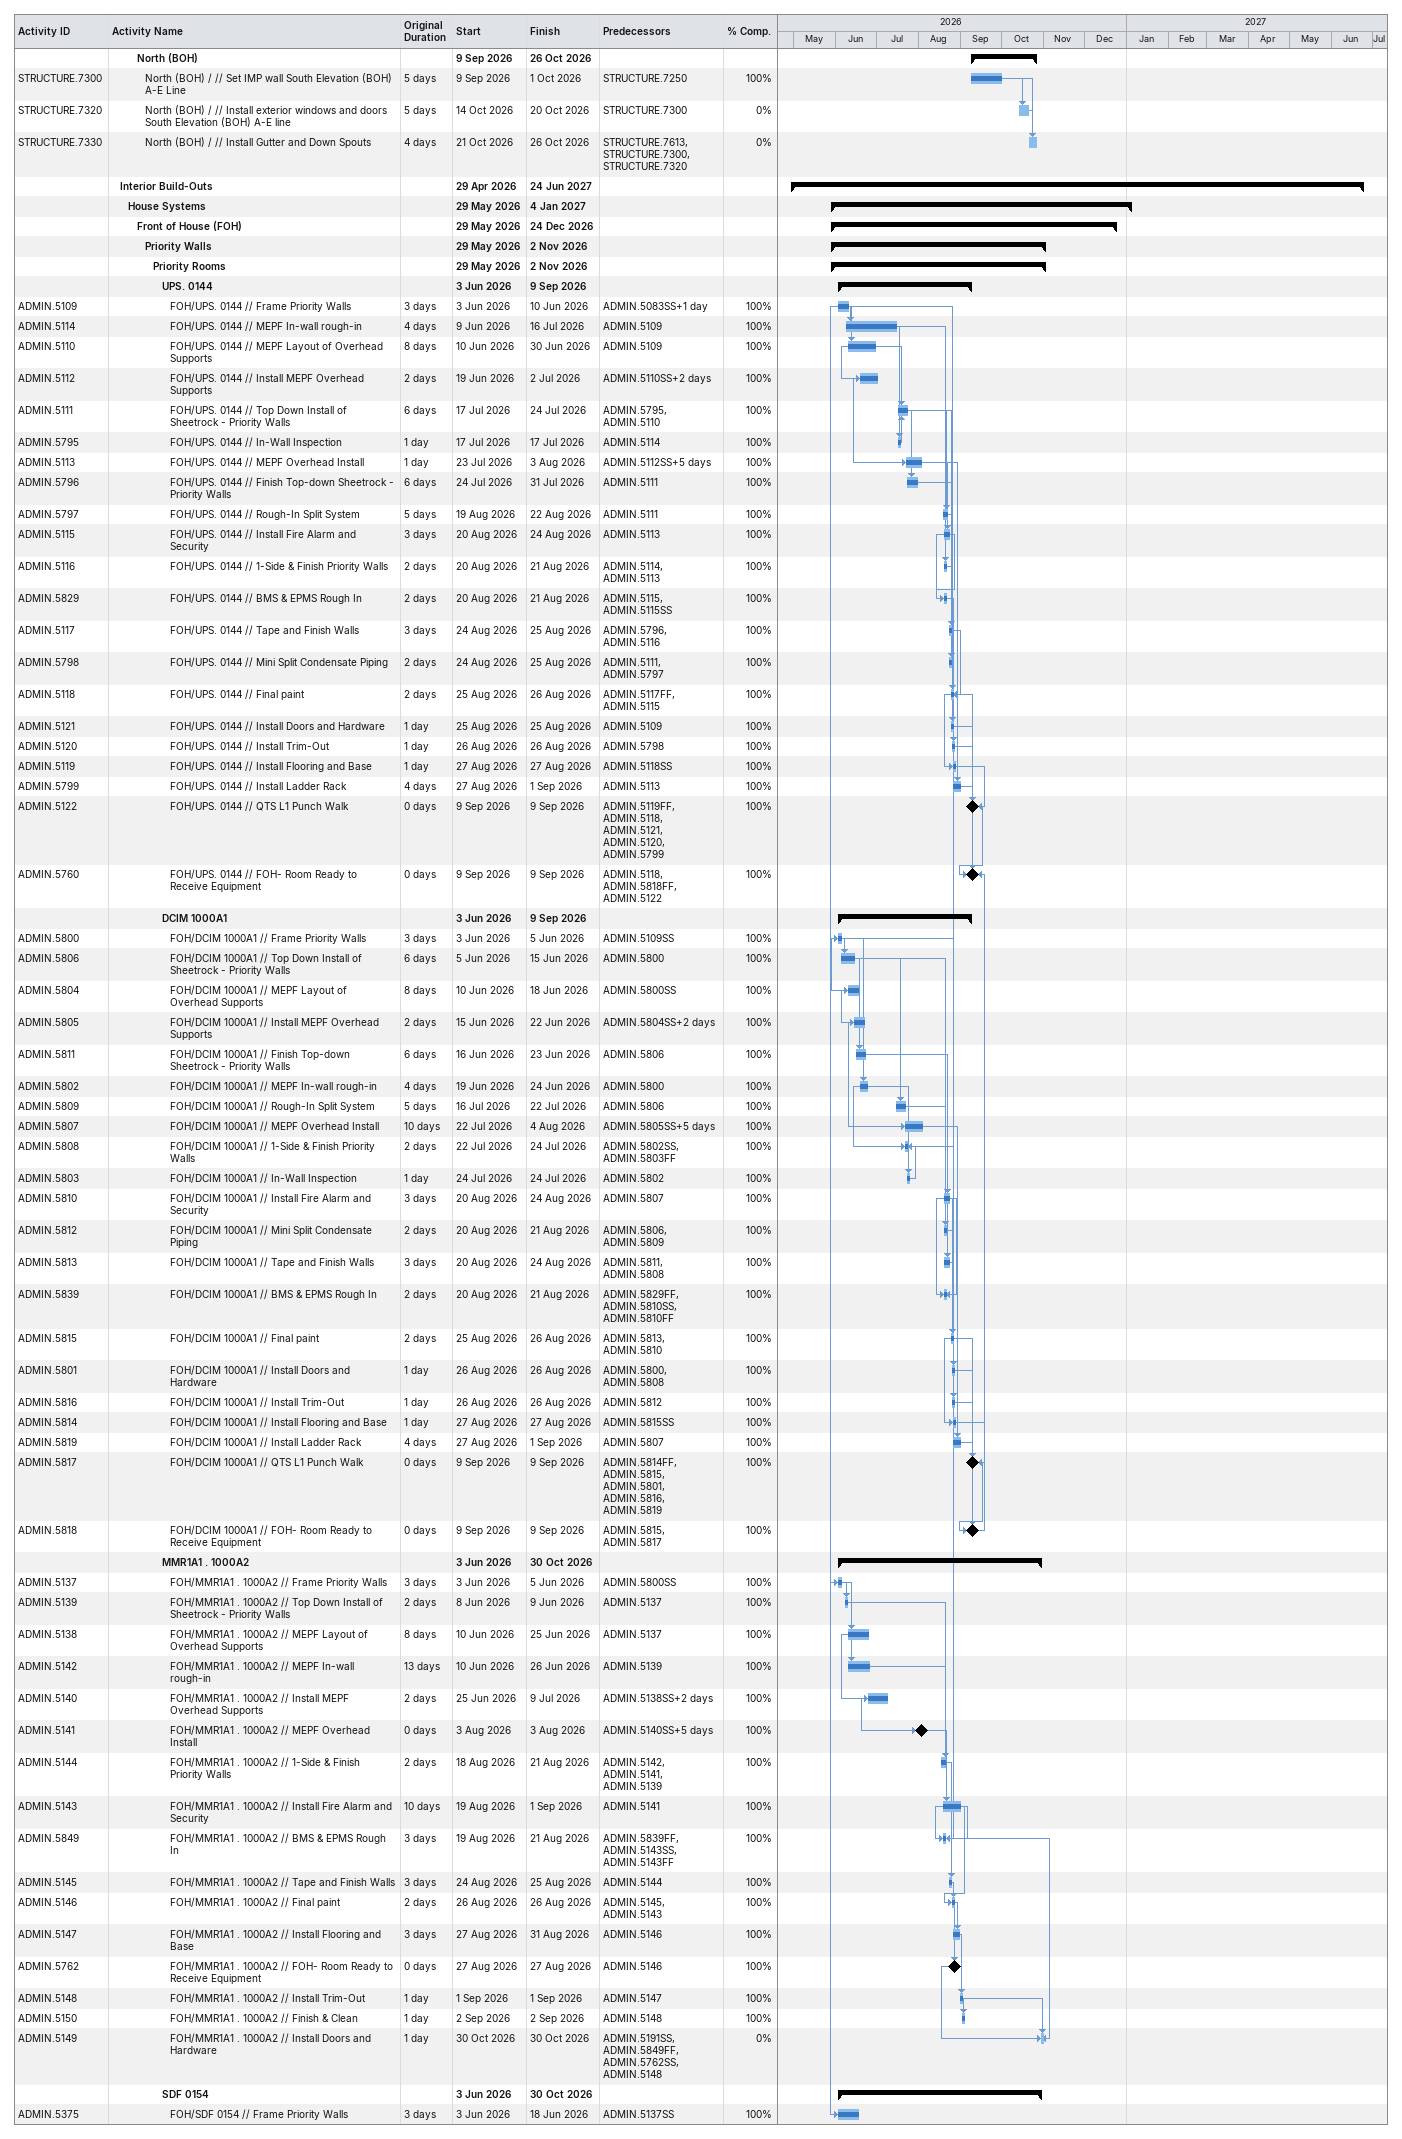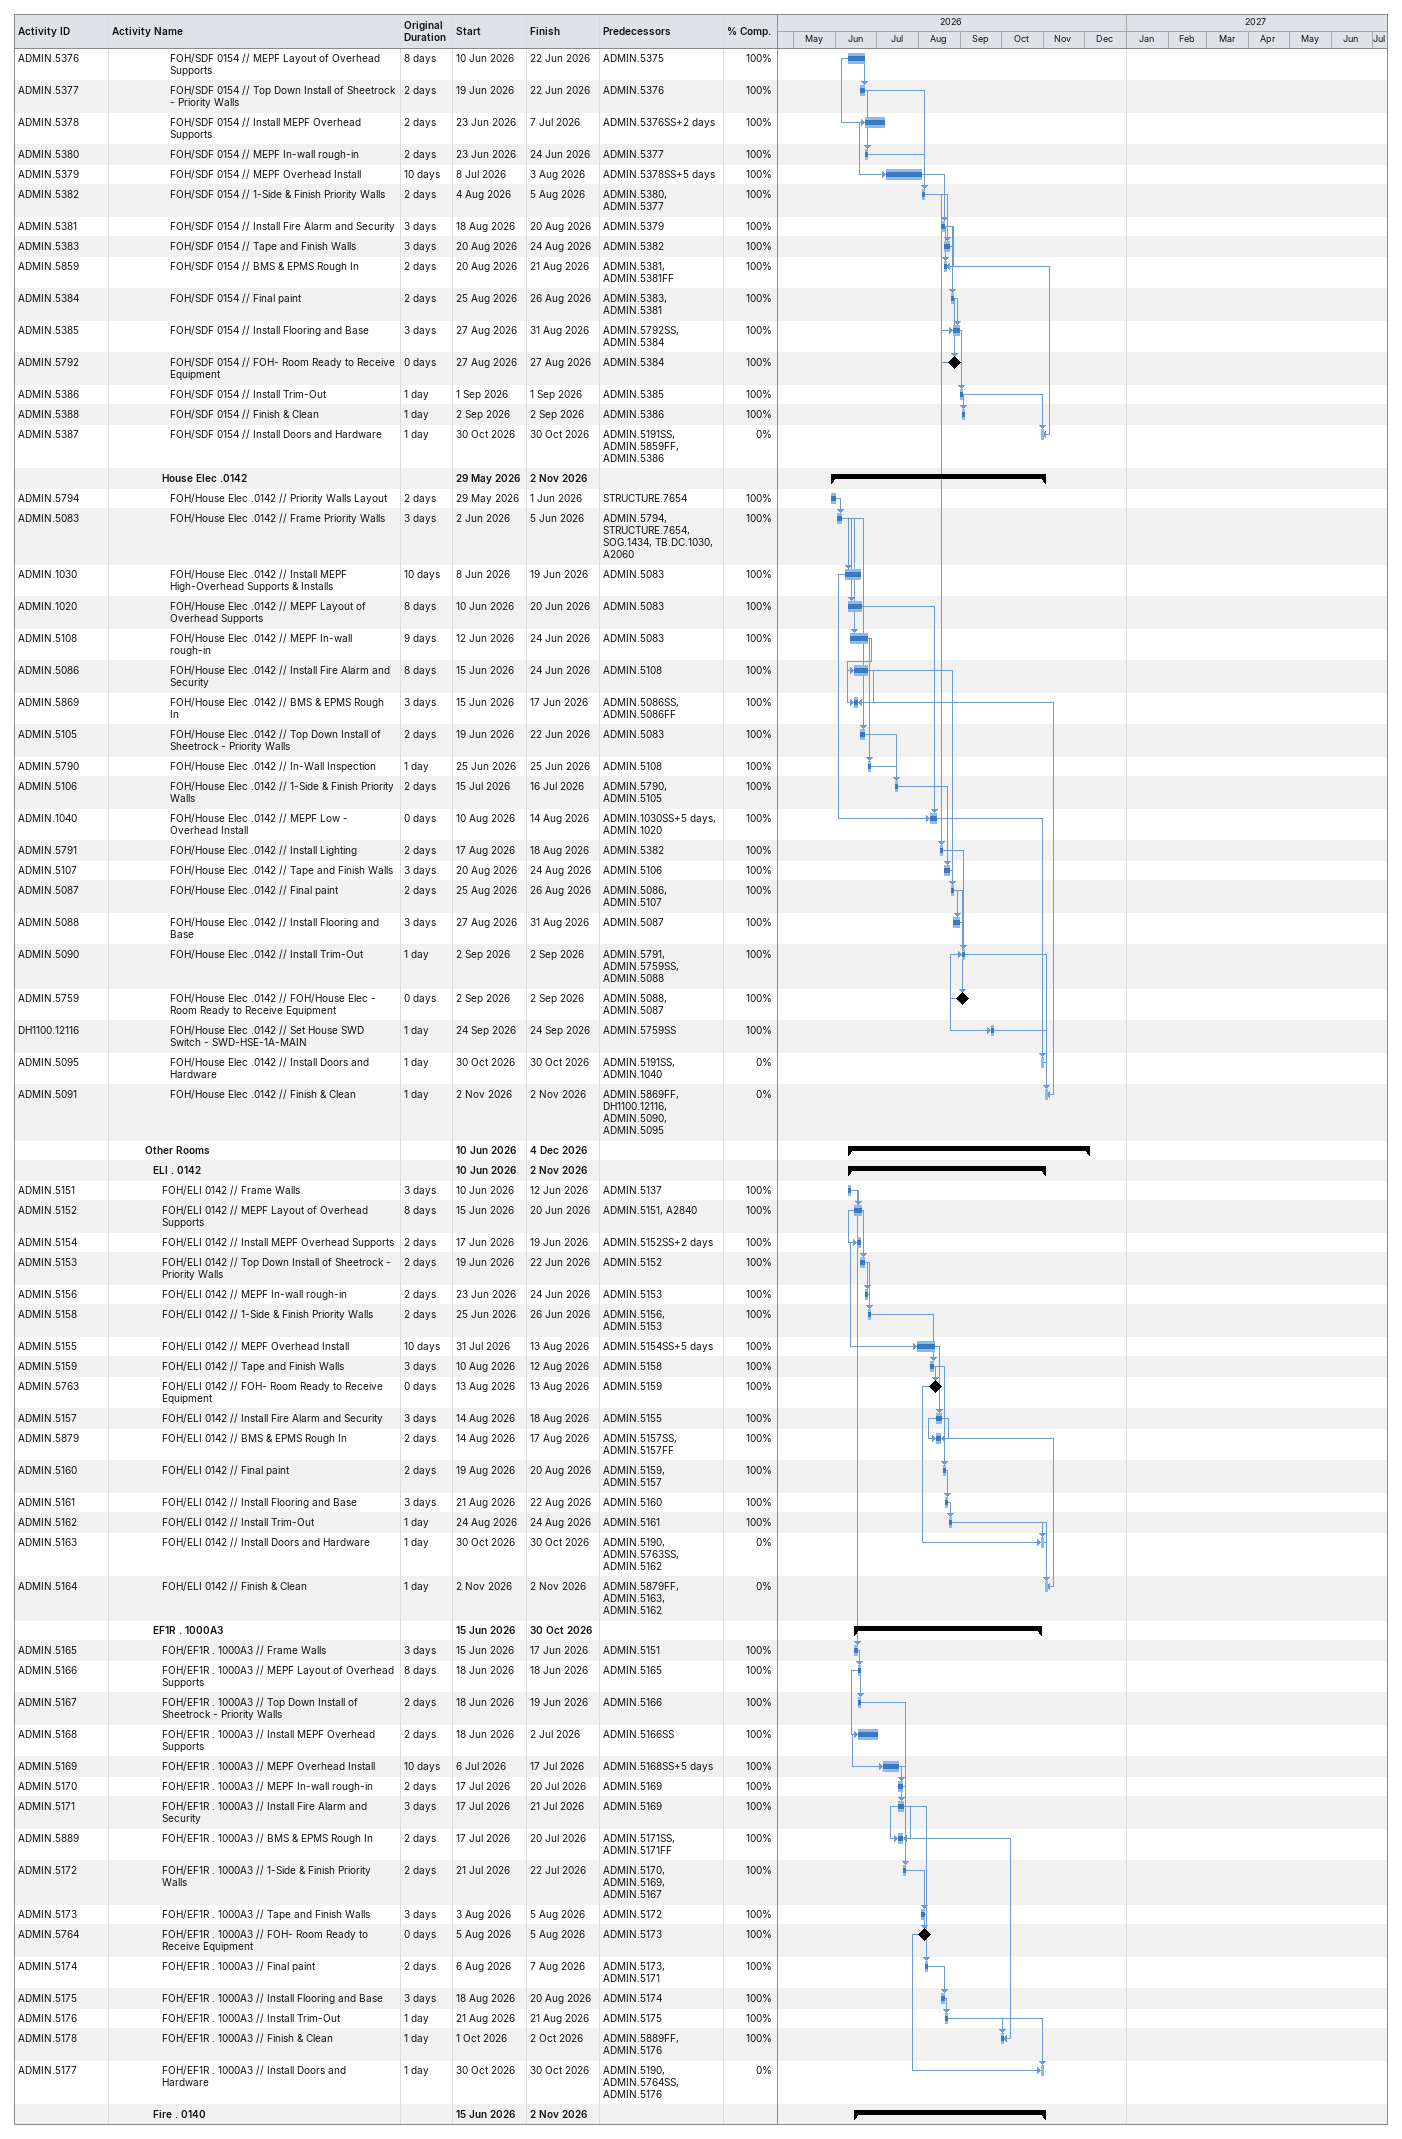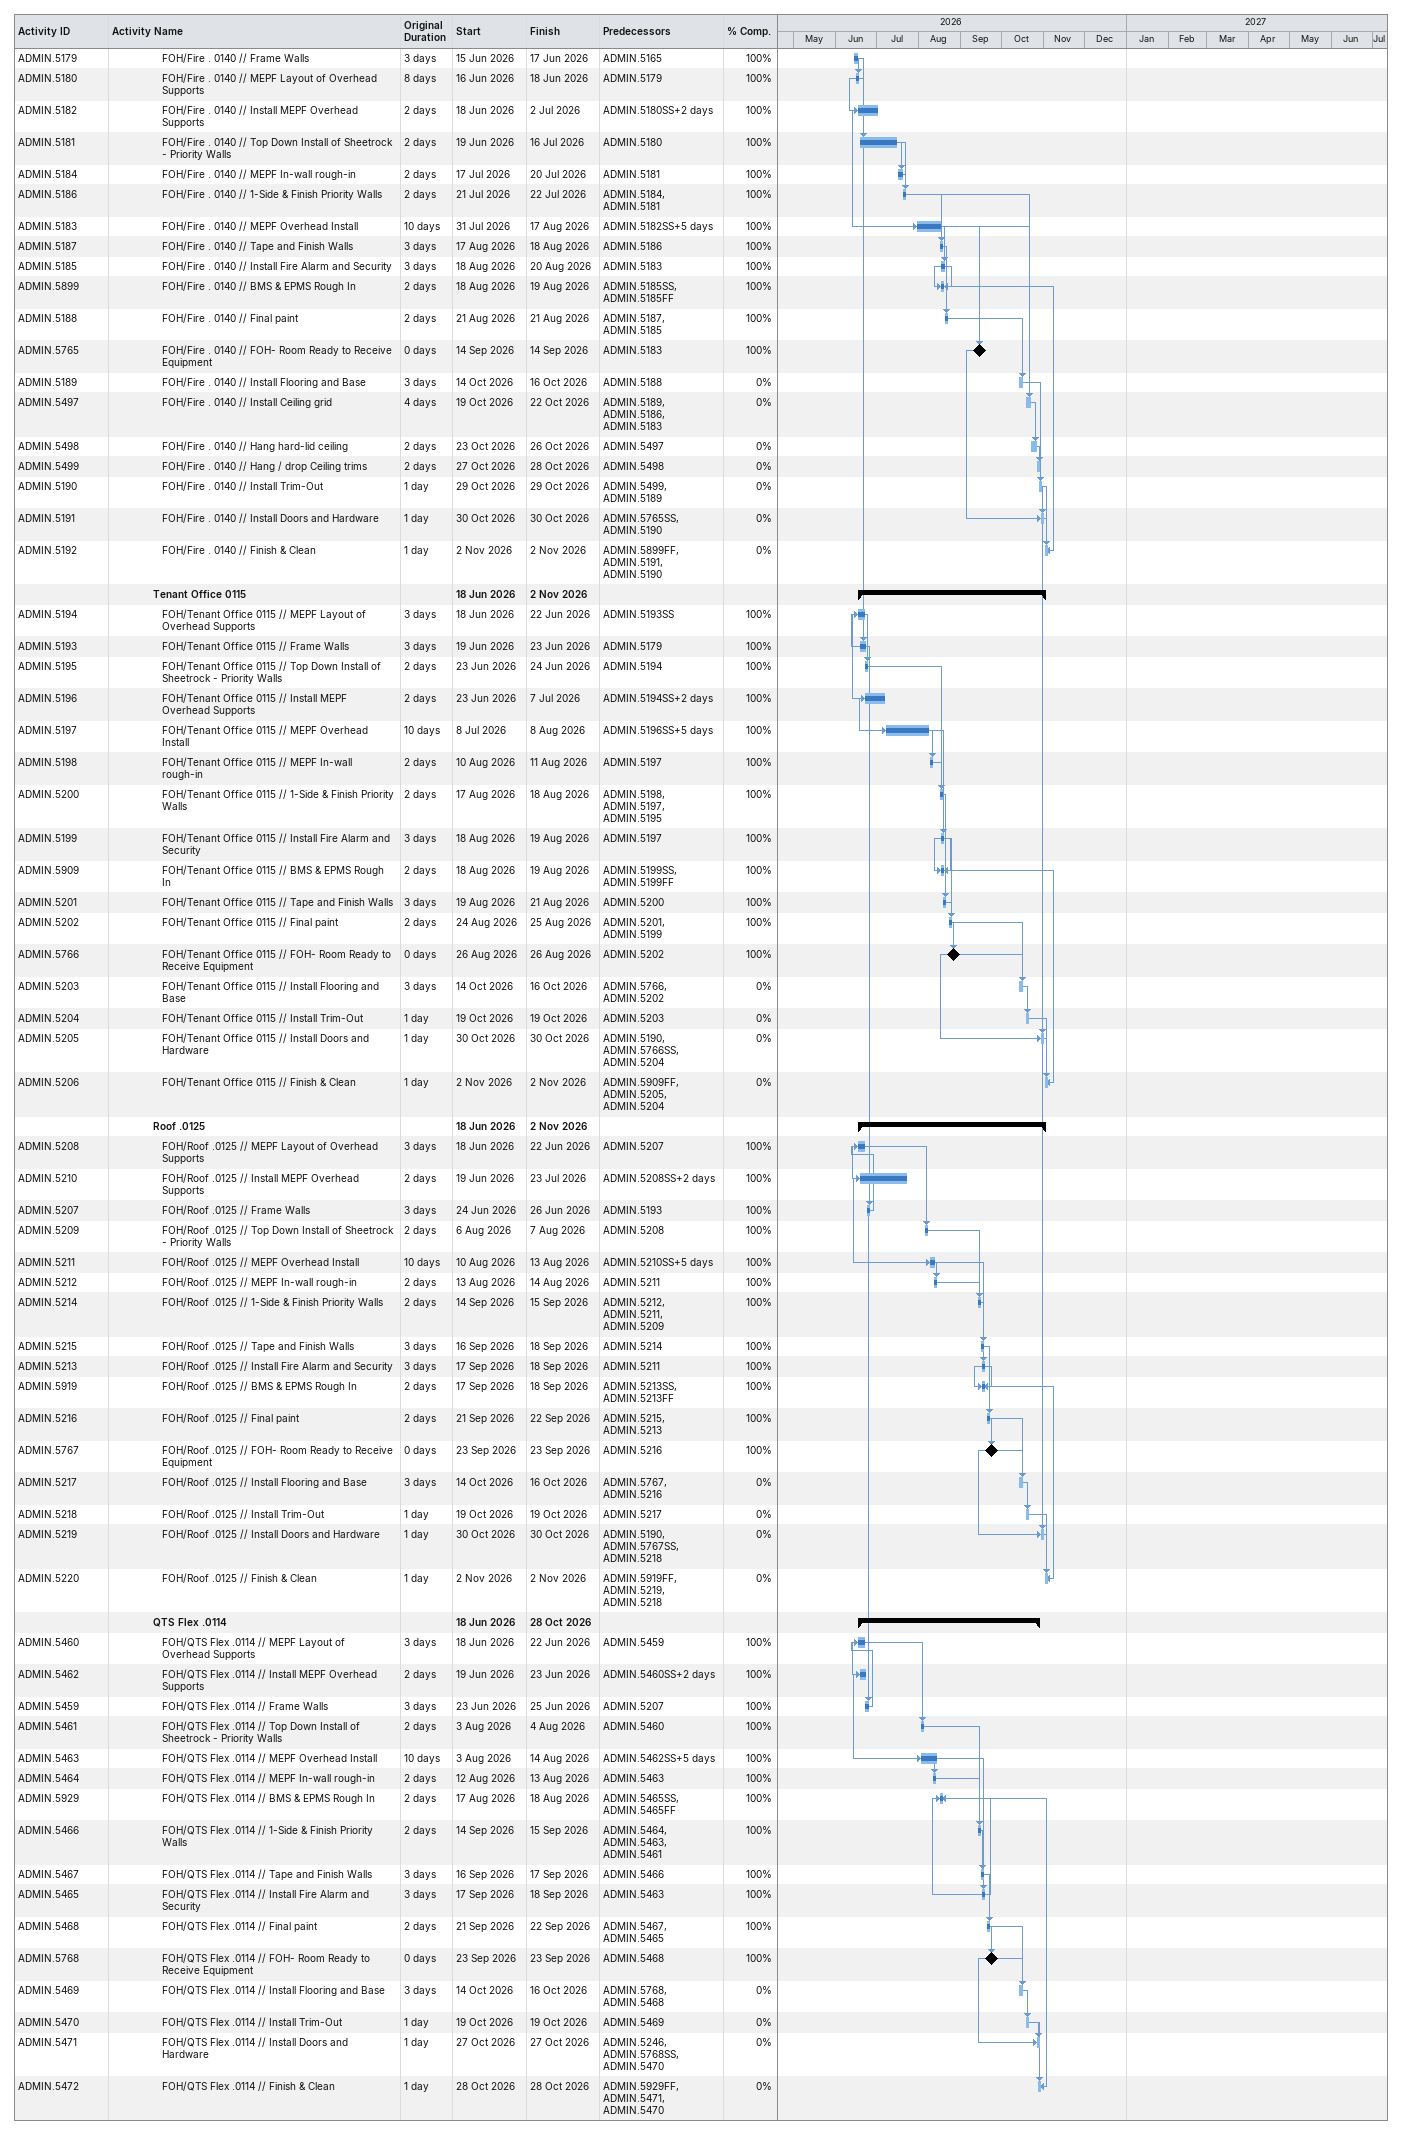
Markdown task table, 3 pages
| ID | Level | Task | Original duration | Start | Finish | Predecessors | % complete |
|---|---|---|---|---|---|---|---|
|  | 4 | **North (BOH)** |  | 2026-09-09 | 2026-10-26 |  |  |
| STRUCTURE.7300 | 5 | North (BOH) / // Set IMP wall South Elevation (BOH) A-E Line | 5d | 2026-09-09 | 2026-10-01 | STRUCTURE.7250 | 100 |
| STRUCTURE.7320 | 5 | North (BOH) / // Install exterior windows and doors South Elevation (BOH) A-E line | 5d | 2026-10-14 | 2026-10-20 | STRUCTURE.7300 | 0 |
| STRUCTURE.7330 | 5 | North (BOH) / // Install Gutter and Down Spouts | 4d | 2026-10-21 | 2026-10-26 | STRUCTURE.7613, STRUCTURE.7300, STRUCTURE.7320 | 0 |
|  | 2 | **Interior Build-Outs** |  | 2026-04-29 | 2027-06-24 |  |  |
|  | 3 | **House Systems** |  | 2026-05-29 | 2027-01-04 |  |  |
|  | 4 | **Front of House (FOH)** |  | 2026-05-29 | 2026-12-24 |  |  |
|  | 5 | **Priority Walls** |  | 2026-05-29 | 2026-11-02 |  |  |
|  | 6 | **Priority Rooms** |  | 2026-05-29 | 2026-11-02 |  |  |
|  | 7 | **UPS. 0144** |  | 2026-06-03 | 2026-09-09 |  |  |
| ADMIN.5109 | 8 | FOH/UPS. 0144 // Frame Priority Walls | 3d | 2026-06-03 | 2026-06-10 | ADMIN.5083SS+1d | 100 |
| ADMIN.5114 | 8 | FOH/UPS. 0144 // MEPF In-wall rough-in | 4d | 2026-06-09 | 2026-07-16 | ADMIN.5109 | 100 |
| ADMIN.5110 | 8 | FOH/UPS. 0144 // MEPF Layout of Overhead Supports | 8d | 2026-06-10 | 2026-06-30 | ADMIN.5109 | 100 |
| ADMIN.5112 | 8 | FOH/UPS. 0144 // Install MEPF Overhead Supports | 2d | 2026-06-19 | 2026-07-02 | ADMIN.5110SS+2d | 100 |
| ADMIN.5111 | 8 | FOH/UPS. 0144 // Top Down Install of Sheetrock - Priority Walls | 6d | 2026-07-17 | 2026-07-24 | ADMIN.5795, ADMIN.5110 | 100 |
| ADMIN.5795 | 8 | FOH/UPS. 0144 // In-Wall Inspection | 1d | 2026-07-17 | 2026-07-17 | ADMIN.5114 | 100 |
| ADMIN.5113 | 8 | FOH/UPS. 0144 // MEPF Overhead Install | 1d | 2026-07-23 | 2026-08-03 | ADMIN.5112SS+5d | 100 |
| ADMIN.5796 | 8 | FOH/UPS. 0144 // Finish Top-down Sheetrock - Priority Walls | 6d | 2026-07-24 | 2026-07-31 | ADMIN.5111 | 100 |
| ADMIN.5797 | 8 | FOH/UPS. 0144 // Rough-In Split System | 5d | 2026-08-19 | 2026-08-22 | ADMIN.5111 | 100 |
| ADMIN.5115 | 8 | FOH/UPS. 0144 // Install Fire Alarm and Security | 3d | 2026-08-20 | 2026-08-24 | ADMIN.5113 | 100 |
| ADMIN.5116 | 8 | FOH/UPS. 0144 // 1-Side & Finish Priority Walls | 2d | 2026-08-20 | 2026-08-21 | ADMIN.5114, ADMIN.5113 | 100 |
| ADMIN.5829 | 8 | FOH/UPS. 0144 // BMS & EPMS Rough In | 2d | 2026-08-20 | 2026-08-21 | ADMIN.5115, ADMIN.5115SS | 100 |
| ADMIN.5117 | 8 | FOH/UPS. 0144 // Tape and Finish Walls | 3d | 2026-08-24 | 2026-08-25 | ADMIN.5796, ADMIN.5116 | 100 |
| ADMIN.5798 | 8 | FOH/UPS. 0144 // Mini Split Condensate Piping | 2d | 2026-08-24 | 2026-08-25 | ADMIN.5111, ADMIN.5797 | 100 |
| ADMIN.5118 | 8 | FOH/UPS. 0144 // Final paint | 2d | 2026-08-25 | 2026-08-26 | ADMIN.5117FF, ADMIN.5115 | 100 |
| ADMIN.5121 | 8 | FOH/UPS. 0144 // Install Doors and Hardware | 1d | 2026-08-25 | 2026-08-25 | ADMIN.5109 | 100 |
| ADMIN.5120 | 8 | FOH/UPS. 0144 // Install Trim-Out | 1d | 2026-08-26 | 2026-08-26 | ADMIN.5798 | 100 |
| ADMIN.5119 | 8 | FOH/UPS. 0144 // Install Flooring and Base | 1d | 2026-08-27 | 2026-08-27 | ADMIN.5118SS | 100 |
| ADMIN.5799 | 8 | FOH/UPS. 0144 // Install Ladder Rack | 4d | 2026-08-27 | 2026-09-01 | ADMIN.5113 | 100 |
| ADMIN.5122 | 8 | FOH/UPS. 0144 // QTS L1 Punch Walk | 0d | 2026-09-09 | 2026-09-09 | ADMIN.5119FF, ADMIN.5118, ADMIN.5121, ADMIN.5120, ADMIN.5799 | 100 |
| ADMIN.5760 | 8 | FOH/UPS. 0144 // FOH- Room Ready to Receive Equipment | 0d | 2026-09-09 | 2026-09-09 | ADMIN.5118, ADMIN.5818FF, ADMIN.5122 | 100 |
|  | 7 | **DCIM 1000A1** |  | 2026-06-03 | 2026-09-09 |  |  |
| ADMIN.5800 | 8 | FOH/DCIM 1000A1 // Frame Priority Walls | 3d | 2026-06-03 | 2026-06-05 | ADMIN.5109SS | 100 |
| ADMIN.5806 | 8 | FOH/DCIM 1000A1 // Top Down Install of Sheetrock - Priority Walls | 6d | 2026-06-05 | 2026-06-15 | ADMIN.5800 | 100 |
| ADMIN.5804 | 8 | FOH/DCIM 1000A1 // MEPF Layout of Overhead Supports | 8d | 2026-06-10 | 2026-06-18 | ADMIN.5800SS | 100 |
| ADMIN.5805 | 8 | FOH/DCIM 1000A1 // Install MEPF Overhead Supports | 2d | 2026-06-15 | 2026-06-22 | ADMIN.5804SS+2d | 100 |
| ADMIN.5811 | 8 | FOH/DCIM 1000A1 // Finish Top-down Sheetrock - Priority Walls | 6d | 2026-06-16 | 2026-06-23 | ADMIN.5806 | 100 |
| ADMIN.5802 | 8 | FOH/DCIM 1000A1 // MEPF In-wall rough-in | 4d | 2026-06-19 | 2026-06-24 | ADMIN.5800 | 100 |
| ADMIN.5809 | 8 | FOH/DCIM 1000A1 // Rough-In Split System | 5d | 2026-07-16 | 2026-07-22 | ADMIN.5806 | 100 |
| ADMIN.5807 | 8 | FOH/DCIM 1000A1 // MEPF Overhead Install | 10d | 2026-07-22 | 2026-08-04 | ADMIN.5805SS+5d | 100 |
| ADMIN.5808 | 8 | FOH/DCIM 1000A1 // 1-Side & Finish Priority Walls | 2d | 2026-07-22 | 2026-07-24 | ADMIN.5802SS, ADMIN.5803FF | 100 |
| ADMIN.5803 | 8 | FOH/DCIM 1000A1 // In-Wall Inspection | 1d | 2026-07-24 | 2026-07-24 | ADMIN.5802 | 100 |
| ADMIN.5810 | 8 | FOH/DCIM 1000A1 // Install Fire Alarm and Security | 3d | 2026-08-20 | 2026-08-24 | ADMIN.5807 | 100 |
| ADMIN.5812 | 8 | FOH/DCIM 1000A1 // Mini Split Condensate Piping | 2d | 2026-08-20 | 2026-08-21 | ADMIN.5806, ADMIN.5809 | 100 |
| ADMIN.5813 | 8 | FOH/DCIM 1000A1 // Tape and Finish Walls | 3d | 2026-08-20 | 2026-08-24 | ADMIN.5811, ADMIN.5808 | 100 |
| ADMIN.5839 | 8 | FOH/DCIM 1000A1 // BMS & EPMS Rough In | 2d | 2026-08-20 | 2026-08-21 | ADMIN.5829FF, ADMIN.5810SS, ADMIN.5810FF | 100 |
| ADMIN.5815 | 8 | FOH/DCIM 1000A1 // Final paint | 2d | 2026-08-25 | 2026-08-26 | ADMIN.5813, ADMIN.5810 | 100 |
| ADMIN.5801 | 8 | FOH/DCIM 1000A1 // Install Doors and Hardware | 1d | 2026-08-26 | 2026-08-26 | ADMIN.5800, ADMIN.5808 | 100 |
| ADMIN.5816 | 8 | FOH/DCIM 1000A1 // Install Trim-Out | 1d | 2026-08-26 | 2026-08-26 | ADMIN.5812 | 100 |
| ADMIN.5814 | 8 | FOH/DCIM 1000A1 // Install Flooring and Base | 1d | 2026-08-27 | 2026-08-27 | ADMIN.5815SS | 100 |
| ADMIN.5819 | 8 | FOH/DCIM 1000A1 // Install Ladder Rack | 4d | 2026-08-27 | 2026-09-01 | ADMIN.5807 | 100 |
| ADMIN.5817 | 8 | FOH/DCIM 1000A1 // QTS L1 Punch Walk | 0d | 2026-09-09 | 2026-09-09 | ADMIN.5814FF, ADMIN.5815, ADMIN.5801, ADMIN.5816, ADMIN.5819 | 100 |
| ADMIN.5818 | 8 | FOH/DCIM 1000A1 // FOH- Room Ready to Receive Equipment | 0d | 2026-09-09 | 2026-09-09 | ADMIN.5815, ADMIN.5817 | 100 |
|  | 7 | **MMR1A1 . 1000A2** |  | 2026-06-03 | 2026-10-30 |  |  |
| ADMIN.5137 | 8 | FOH/MMR1A1 . 1000A2 // Frame Priority Walls | 3d | 2026-06-03 | 2026-06-05 | ADMIN.5800SS | 100 |
| ADMIN.5139 | 8 | FOH/MMR1A1 . 1000A2 // Top Down Install of Sheetrock - Priority Walls | 2d | 2026-06-08 | 2026-06-09 | ADMIN.5137 | 100 |
| ADMIN.5138 | 8 | FOH/MMR1A1 . 1000A2 // MEPF Layout of Overhead Supports | 8d | 2026-06-10 | 2026-06-25 | ADMIN.5137 | 100 |
| ADMIN.5142 | 8 | FOH/MMR1A1 . 1000A2 // MEPF In-wall rough-in | 13d | 2026-06-10 | 2026-06-26 | ADMIN.5139 | 100 |
| ADMIN.5140 | 8 | FOH/MMR1A1 . 1000A2 // Install MEPF Overhead Supports | 2d | 2026-06-25 | 2026-07-09 | ADMIN.5138SS+2d | 100 |
| ADMIN.5141 | 8 | FOH/MMR1A1 . 1000A2 // MEPF Overhead Install | 0d | 2026-08-03 | 2026-08-03 | ADMIN.5140SS+5d | 100 |
| ADMIN.5144 | 8 | FOH/MMR1A1 . 1000A2 // 1-Side & Finish Priority Walls | 2d | 2026-08-18 | 2026-08-21 | ADMIN.5142, ADMIN.5141, ADMIN.5139 | 100 |
| ADMIN.5143 | 8 | FOH/MMR1A1 . 1000A2 // Install Fire Alarm and Security | 10d | 2026-08-19 | 2026-09-01 | ADMIN.5141 | 100 |
| ADMIN.5849 | 8 | FOH/MMR1A1 . 1000A2 // BMS & EPMS Rough In | 3d | 2026-08-19 | 2026-08-21 | ADMIN.5839FF, ADMIN.5143SS, ADMIN.5143FF | 100 |
| ADMIN.5145 | 8 | FOH/MMR1A1 . 1000A2 // Tape and Finish Walls | 3d | 2026-08-24 | 2026-08-25 | ADMIN.5144 | 100 |
| ADMIN.5146 | 8 | FOH/MMR1A1 . 1000A2 // Final paint | 2d | 2026-08-26 | 2026-08-26 | ADMIN.5145, ADMIN.5143 | 100 |
| ADMIN.5147 | 8 | FOH/MMR1A1 . 1000A2 // Install Flooring and Base | 3d | 2026-08-27 | 2026-08-31 | ADMIN.5146 | 100 |
| ADMIN.5762 | 8 | FOH/MMR1A1 . 1000A2 // FOH- Room Ready to Receive Equipment | 0d | 2026-08-27 | 2026-08-27 | ADMIN.5146 | 100 |
| ADMIN.5148 | 8 | FOH/MMR1A1 . 1000A2 // Install Trim-Out | 1d | 2026-09-01 | 2026-09-01 | ADMIN.5147 | 100 |
| ADMIN.5150 | 8 | FOH/MMR1A1 . 1000A2 // Finish & Clean | 1d | 2026-09-02 | 2026-09-02 | ADMIN.5148 | 100 |
| ADMIN.5149 | 8 | FOH/MMR1A1 . 1000A2 // Install Doors and Hardware | 1d | 2026-10-30 | 2026-10-30 | ADMIN.5191SS, ADMIN.5849FF, ADMIN.5762SS, ADMIN.5148 | 0 |
|  | 7 | **SDF 0154** |  | 2026-06-03 | 2026-10-30 |  |  |
| ADMIN.5375 | 8 | FOH/SDF 0154 // Frame Priority Walls | 3d | 2026-06-03 | 2026-06-18 | ADMIN.5137SS | 100 |
| ADMIN.5376 | 8 | FOH/SDF 0154 // MEPF Layout of Overhead Supports | 8d | 2026-06-10 | 2026-06-22 | ADMIN.5375 | 100 |
| ADMIN.5377 | 8 | FOH/SDF 0154 // Top Down Install of Sheetrock - Priority Walls | 2d | 2026-06-19 | 2026-06-22 | ADMIN.5376 | 100 |
| ADMIN.5378 | 8 | FOH/SDF 0154 // Install MEPF Overhead Supports | 2d | 2026-06-23 | 2026-07-07 | ADMIN.5376SS+2d | 100 |
| ADMIN.5380 | 8 | FOH/SDF 0154 // MEPF In-wall rough-in | 2d | 2026-06-23 | 2026-06-24 | ADMIN.5377 | 100 |
| ADMIN.5379 | 8 | FOH/SDF 0154 // MEPF Overhead Install | 10d | 2026-07-08 | 2026-08-03 | ADMIN.5378SS+5d | 100 |
| ADMIN.5382 | 8 | FOH/SDF 0154 // 1-Side & Finish Priority Walls | 2d | 2026-08-04 | 2026-08-05 | ADMIN.5380, ADMIN.5377 | 100 |
| ADMIN.5381 | 8 | FOH/SDF 0154 // Install Fire Alarm and Security | 3d | 2026-08-18 | 2026-08-20 | ADMIN.5379 | 100 |
| ADMIN.5383 | 8 | FOH/SDF 0154 // Tape and Finish Walls | 3d | 2026-08-20 | 2026-08-24 | ADMIN.5382 | 100 |
| ADMIN.5859 | 8 | FOH/SDF 0154 // BMS & EPMS Rough In | 2d | 2026-08-20 | 2026-08-21 | ADMIN.5381, ADMIN.5381FF | 100 |
| ADMIN.5384 | 8 | FOH/SDF 0154 // Final paint | 2d | 2026-08-25 | 2026-08-26 | ADMIN.5383, ADMIN.5381 | 100 |
| ADMIN.5385 | 8 | FOH/SDF 0154 // Install Flooring and Base | 3d | 2026-08-27 | 2026-08-31 | ADMIN.5792SS, ADMIN.5384 | 100 |
| ADMIN.5792 | 8 | FOH/SDF 0154 // FOH- Room Ready to Receive Equipment | 0d | 2026-08-27 | 2026-08-27 | ADMIN.5384 | 100 |
| ADMIN.5386 | 8 | FOH/SDF 0154 // Install Trim-Out | 1d | 2026-09-01 | 2026-09-01 | ADMIN.5385 | 100 |
| ADMIN.5388 | 8 | FOH/SDF 0154 // Finish & Clean | 1d | 2026-09-02 | 2026-09-02 | ADMIN.5386 | 100 |
| ADMIN.5387 | 8 | FOH/SDF 0154 // Install Doors and Hardware | 1d | 2026-10-30 | 2026-10-30 | ADMIN.5191SS, ADMIN.5859FF, ADMIN.5386 | 0 |
|  | 7 | **House Elec .0142** |  | 2026-05-29 | 2026-11-02 |  |  |
| ADMIN.5794 | 8 | FOH/House Elec .0142 // Priority Walls Layout | 2d | 2026-05-29 | 2026-06-01 | STRUCTURE.7654 | 100 |
| ADMIN.5083 | 8 | FOH/House Elec .0142 // Frame Priority Walls | 3d | 2026-06-02 | 2026-06-05 | ADMIN.5794, STRUCTURE.7654, SOG.1434, TB.DC.1030, A2060 | 100 |
| ADMIN.1030 | 8 | FOH/House Elec .0142 // Install MEPF High-Overhead Supports & Installs | 10d | 2026-06-08 | 2026-06-19 | ADMIN.5083 | 100 |
| ADMIN.1020 | 8 | FOH/House Elec .0142 // MEPF Layout of Overhead Supports | 8d | 2026-06-10 | 2026-06-20 | ADMIN.5083 | 100 |
| ADMIN.5108 | 8 | FOH/House Elec .0142 // MEPF In-wall rough-in | 9d | 2026-06-12 | 2026-06-24 | ADMIN.5083 | 100 |
| ADMIN.5086 | 8 | FOH/House Elec .0142 // Install Fire Alarm and Security | 8d | 2026-06-15 | 2026-06-24 | ADMIN.5108 | 100 |
| ADMIN.5869 | 8 | FOH/House Elec .0142 // BMS & EPMS Rough In | 3d | 2026-06-15 | 2026-06-17 | ADMIN.5086SS, ADMIN.5086FF | 100 |
| ADMIN.5105 | 8 | FOH/House Elec .0142 // Top Down Install of Sheetrock - Priority Walls | 2d | 2026-06-19 | 2026-06-22 | ADMIN.5083 | 100 |
| ADMIN.5790 | 8 | FOH/House Elec .0142 // In-Wall Inspection | 1d | 2026-06-25 | 2026-06-25 | ADMIN.5108 | 100 |
| ADMIN.5106 | 8 | FOH/House Elec .0142 // 1-Side & Finish Priority Walls | 2d | 2026-07-15 | 2026-07-16 | ADMIN.5790, ADMIN.5105 | 100 |
| ADMIN.1040 | 8 | FOH/House Elec .0142 // MEPF Low - Overhead Install | 0d | 2026-08-10 | 2026-08-14 | ADMIN.1030SS+5d, ADMIN.1020 | 100 |
| ADMIN.5791 | 8 | FOH/House Elec .0142 // Install Lighting | 2d | 2026-08-17 | 2026-08-18 | ADMIN.5382 | 100 |
| ADMIN.5107 | 8 | FOH/House Elec .0142 // Tape and Finish Walls | 3d | 2026-08-20 | 2026-08-24 | ADMIN.5106 | 100 |
| ADMIN.5087 | 8 | FOH/House Elec .0142 // Final paint | 2d | 2026-08-25 | 2026-08-26 | ADMIN.5086, ADMIN.5107 | 100 |
| ADMIN.5088 | 8 | FOH/House Elec .0142 // Install Flooring and Base | 3d | 2026-08-27 | 2026-08-31 | ADMIN.5087 | 100 |
| ADMIN.5090 | 8 | FOH/House Elec .0142 // Install Trim-Out | 1d | 2026-09-02 | 2026-09-02 | ADMIN.5791, ADMIN.5759SS, ADMIN.5088 | 100 |
| ADMIN.5759 | 8 | FOH/House Elec .0142 // FOH/House Elec - Room Ready to Receive Equipment | 0d | 2026-09-02 | 2026-09-02 | ADMIN.5088, ADMIN.5087 | 100 |
| DH1100.12116 | 8 | FOH/House Elec .0142 // Set House SWD Switch - SWD-HSE-1A-MAIN | 1d | 2026-09-24 | 2026-09-24 | ADMIN.5759SS | 100 |
| ADMIN.5095 | 8 | FOH/House Elec .0142 // Install Doors and Hardware | 1d | 2026-10-30 | 2026-10-30 | ADMIN.5191SS, ADMIN.1040 | 0 |
| ADMIN.5091 | 8 | FOH/House Elec .0142 // Finish & Clean | 1d | 2026-11-02 | 2026-11-02 | ADMIN.5869FF, DH1100.12116, ADMIN.5090, ADMIN.5095 | 0 |
|  | 5 | **Other Rooms** |  | 2026-06-10 | 2026-12-04 |  |  |
|  | 6 | **ELI . 0142** |  | 2026-06-10 | 2026-11-02 |  |  |
| ADMIN.5151 | 7 | FOH/ELI 0142 // Frame Walls | 3d | 2026-06-10 | 2026-06-12 | ADMIN.5137 | 100 |
| ADMIN.5152 | 7 | FOH/ELI 0142 // MEPF Layout of Overhead Supports | 8d | 2026-06-15 | 2026-06-20 | ADMIN.5151, A2840 | 100 |
| ADMIN.5154 | 7 | FOH/ELI 0142 // Install MEPF Overhead Supports | 2d | 2026-06-17 | 2026-06-19 | ADMIN.5152SS+2d | 100 |
| ADMIN.5153 | 7 | FOH/ELI 0142 // Top Down Install of Sheetrock - Priority Walls | 2d | 2026-06-19 | 2026-06-22 | ADMIN.5152 | 100 |
| ADMIN.5156 | 7 | FOH/ELI 0142 // MEPF In-wall rough-in | 2d | 2026-06-23 | 2026-06-24 | ADMIN.5153 | 100 |
| ADMIN.5158 | 7 | FOH/ELI 0142 // 1-Side & Finish Priority Walls | 2d | 2026-06-25 | 2026-06-26 | ADMIN.5156, ADMIN.5153 | 100 |
| ADMIN.5155 | 7 | FOH/ELI 0142 // MEPF Overhead Install | 10d | 2026-07-31 | 2026-08-13 | ADMIN.5154SS+5d | 100 |
| ADMIN.5159 | 7 | FOH/ELI 0142 // Tape and Finish Walls | 3d | 2026-08-10 | 2026-08-12 | ADMIN.5158 | 100 |
| ADMIN.5763 | 7 | FOH/ELI 0142 // FOH- Room Ready to Receive Equipment | 0d | 2026-08-13 | 2026-08-13 | ADMIN.5159 | 100 |
| ADMIN.5157 | 7 | FOH/ELI 0142 // Install Fire Alarm and Security | 3d | 2026-08-14 | 2026-08-18 | ADMIN.5155 | 100 |
| ADMIN.5879 | 7 | FOH/ELI 0142 // BMS & EPMS Rough In | 2d | 2026-08-14 | 2026-08-17 | ADMIN.5157SS, ADMIN.5157FF | 100 |
| ADMIN.5160 | 7 | FOH/ELI 0142 // Final paint | 2d | 2026-08-19 | 2026-08-20 | ADMIN.5159, ADMIN.5157 | 100 |
| ADMIN.5161 | 7 | FOH/ELI 0142 // Install Flooring and Base | 3d | 2026-08-21 | 2026-08-22 | ADMIN.5160 | 100 |
| ADMIN.5162 | 7 | FOH/ELI 0142 // Install Trim-Out | 1d | 2026-08-24 | 2026-08-24 | ADMIN.5161 | 100 |
| ADMIN.5163 | 7 | FOH/ELI 0142 // Install Doors and Hardware | 1d | 2026-10-30 | 2026-10-30 | ADMIN.5190, ADMIN.5763SS, ADMIN.5162 | 0 |
| ADMIN.5164 | 7 | FOH/ELI 0142 // Finish & Clean | 1d | 2026-11-02 | 2026-11-02 | ADMIN.5879FF, ADMIN.5163, ADMIN.5162 | 0 |
|  | 6 | **EF1R . 1000A3** |  | 2026-06-15 | 2026-10-30 |  |  |
| ADMIN.5165 | 7 | FOH/EF1R . 1000A3 // Frame Walls | 3d | 2026-06-15 | 2026-06-17 | ADMIN.5151 | 100 |
| ADMIN.5166 | 7 | FOH/EF1R . 1000A3 // MEPF Layout of Overhead Supports | 8d | 2026-06-18 | 2026-06-18 | ADMIN.5165 | 100 |
| ADMIN.5167 | 7 | FOH/EF1R . 1000A3 // Top Down Install of Sheetrock - Priority Walls | 2d | 2026-06-18 | 2026-06-19 | ADMIN.5166 | 100 |
| ADMIN.5168 | 7 | FOH/EF1R . 1000A3 // Install MEPF Overhead Supports | 2d | 2026-06-18 | 2026-07-02 | ADMIN.5166SS | 100 |
| ADMIN.5169 | 7 | FOH/EF1R . 1000A3 // MEPF Overhead Install | 10d | 2026-07-06 | 2026-07-17 | ADMIN.5168SS+5d | 100 |
| ADMIN.5170 | 7 | FOH/EF1R . 1000A3 // MEPF In-wall rough-in | 2d | 2026-07-17 | 2026-07-20 | ADMIN.5169 | 100 |
| ADMIN.5171 | 7 | FOH/EF1R . 1000A3 // Install Fire Alarm and Security | 3d | 2026-07-17 | 2026-07-21 | ADMIN.5169 | 100 |
| ADMIN.5889 | 7 | FOH/EF1R . 1000A3 // BMS & EPMS Rough In | 2d | 2026-07-17 | 2026-07-20 | ADMIN.5171SS, ADMIN.5171FF | 100 |
| ADMIN.5172 | 7 | FOH/EF1R . 1000A3 // 1-Side & Finish Priority Walls | 2d | 2026-07-21 | 2026-07-22 | ADMIN.5170, ADMIN.5169, ADMIN.5167 | 100 |
| ADMIN.5173 | 7 | FOH/EF1R . 1000A3 // Tape and Finish Walls | 3d | 2026-08-03 | 2026-08-05 | ADMIN.5172 | 100 |
| ADMIN.5764 | 7 | FOH/EF1R . 1000A3 // FOH- Room Ready to Receive Equipment | 0d | 2026-08-05 | 2026-08-05 | ADMIN.5173 | 100 |
| ADMIN.5174 | 7 | FOH/EF1R . 1000A3 // Final paint | 2d | 2026-08-06 | 2026-08-07 | ADMIN.5173, ADMIN.5171 | 100 |
| ADMIN.5175 | 7 | FOH/EF1R . 1000A3 // Install Flooring and Base | 3d | 2026-08-18 | 2026-08-20 | ADMIN.5174 | 100 |
| ADMIN.5176 | 7 | FOH/EF1R . 1000A3 // Install Trim-Out | 1d | 2026-08-21 | 2026-08-21 | ADMIN.5175 | 100 |
| ADMIN.5178 | 7 | FOH/EF1R . 1000A3 // Finish & Clean | 1d | 2026-10-01 | 2026-10-02 | ADMIN.5889FF, ADMIN.5176 | 100 |
| ADMIN.5177 | 7 | FOH/EF1R . 1000A3 // Install Doors and Hardware | 1d | 2026-10-30 | 2026-10-30 | ADMIN.5190, ADMIN.5764SS, ADMIN.5176 | 0 |
|  | 6 | **Fire . 0140** |  | 2026-06-15 | 2026-11-02 |  |  |
| ADMIN.5179 | 7 | FOH/Fire . 0140 // Frame Walls | 3d | 2026-06-15 | 2026-06-17 | ADMIN.5165 | 100 |
| ADMIN.5180 | 7 | FOH/Fire . 0140 // MEPF Layout of Overhead Supports | 8d | 2026-06-16 | 2026-06-18 | ADMIN.5179 | 100 |
| ADMIN.5182 | 7 | FOH/Fire . 0140 // Install MEPF Overhead Supports | 2d | 2026-06-18 | 2026-07-02 | ADMIN.5180SS+2d | 100 |
| ADMIN.5181 | 7 | FOH/Fire . 0140 // Top Down Install of Sheetrock - Priority Walls | 2d | 2026-06-19 | 2026-07-16 | ADMIN.5180 | 100 |
| ADMIN.5184 | 7 | FOH/Fire . 0140 // MEPF In-wall rough-in | 2d | 2026-07-17 | 2026-07-20 | ADMIN.5181 | 100 |
| ADMIN.5186 | 7 | FOH/Fire . 0140 // 1-Side & Finish Priority Walls | 2d | 2026-07-21 | 2026-07-22 | ADMIN.5184, ADMIN.5181 | 100 |
| ADMIN.5183 | 7 | FOH/Fire . 0140 // MEPF Overhead Install | 10d | 2026-07-31 | 2026-08-17 | ADMIN.5182SS+5d | 100 |
| ADMIN.5187 | 7 | FOH/Fire . 0140 // Tape and Finish Walls | 3d | 2026-08-17 | 2026-08-18 | ADMIN.5186 | 100 |
| ADMIN.5185 | 7 | FOH/Fire . 0140 // Install Fire Alarm and Security | 3d | 2026-08-18 | 2026-08-20 | ADMIN.5183 | 100 |
| ADMIN.5899 | 7 | FOH/Fire . 0140 // BMS & EPMS Rough In | 2d | 2026-08-18 | 2026-08-19 | ADMIN.5185SS, ADMIN.5185FF | 100 |
| ADMIN.5188 | 7 | FOH/Fire . 0140 // Final paint | 2d | 2026-08-21 | 2026-08-21 | ADMIN.5187, ADMIN.5185 | 100 |
| ADMIN.5765 | 7 | FOH/Fire . 0140 // FOH- Room Ready to Receive Equipment | 0d | 2026-09-14 | 2026-09-14 | ADMIN.5183 | 100 |
| ADMIN.5189 | 7 | FOH/Fire . 0140 // Install Flooring and Base | 3d | 2026-10-14 | 2026-10-16 | ADMIN.5188 | 0 |
| ADMIN.5497 | 7 | FOH/Fire . 0140 // Install Ceiling grid | 4d | 2026-10-19 | 2026-10-22 | ADMIN.5189, ADMIN.5186, ADMIN.5183 | 0 |
| ADMIN.5498 | 7 | FOH/Fire . 0140 // Hang hard-lid ceiling | 2d | 2026-10-23 | 2026-10-26 | ADMIN.5497 | 0 |
| ADMIN.5499 | 7 | FOH/Fire . 0140 // Hang / drop Ceiling trims | 2d | 2026-10-27 | 2026-10-28 | ADMIN.5498 | 0 |
| ADMIN.5190 | 7 | FOH/Fire . 0140 // Install Trim-Out | 1d | 2026-10-29 | 2026-10-29 | ADMIN.5499, ADMIN.5189 | 0 |
| ADMIN.5191 | 7 | FOH/Fire . 0140 // Install Doors and Hardware | 1d | 2026-10-30 | 2026-10-30 | ADMIN.5765SS, ADMIN.5190 | 0 |
| ADMIN.5192 | 7 | FOH/Fire . 0140 // Finish & Clean | 1d | 2026-11-02 | 2026-11-02 | ADMIN.5899FF, ADMIN.5191, ADMIN.5190 | 0 |
|  | 6 | **Tenant Office 0115** |  | 2026-06-18 | 2026-11-02 |  |  |
| ADMIN.5194 | 7 | FOH/Tenant Office 0115 // MEPF Layout of Overhead Supports | 3d | 2026-06-18 | 2026-06-22 | ADMIN.5193SS | 100 |
| ADMIN.5193 | 7 | FOH/Tenant Office 0115 // Frame Walls | 3d | 2026-06-19 | 2026-06-23 | ADMIN.5179 | 100 |
| ADMIN.5195 | 7 | FOH/Tenant Office 0115 // Top Down Install of Sheetrock - Priority Walls | 2d | 2026-06-23 | 2026-06-24 | ADMIN.5194 | 100 |
| ADMIN.5196 | 7 | FOH/Tenant Office 0115 // Install MEPF Overhead Supports | 2d | 2026-06-23 | 2026-07-07 | ADMIN.5194SS+2d | 100 |
| ADMIN.5197 | 7 | FOH/Tenant Office 0115 // MEPF Overhead Install | 10d | 2026-07-08 | 2026-08-08 | ADMIN.5196SS+5d | 100 |
| ADMIN.5198 | 7 | FOH/Tenant Office 0115 // MEPF In-wall rough-in | 2d | 2026-08-10 | 2026-08-11 | ADMIN.5197 | 100 |
| ADMIN.5200 | 7 | FOH/Tenant Office 0115 // 1-Side & Finish Priority Walls | 2d | 2026-08-17 | 2026-08-18 | ADMIN.5198, ADMIN.5197, ADMIN.5195 | 100 |
| ADMIN.5199 | 7 | FOH/Tenant Office 0115 // Install Fire Alarm and Security | 3d | 2026-08-18 | 2026-08-19 | ADMIN.5197 | 100 |
| ADMIN.5909 | 7 | FOH/Tenant Office 0115 // BMS & EPMS Rough In | 2d | 2026-08-18 | 2026-08-19 | ADMIN.5199SS, ADMIN.5199FF | 100 |
| ADMIN.5201 | 7 | FOH/Tenant Office 0115 // Tape and Finish Walls | 3d | 2026-08-19 | 2026-08-21 | ADMIN.5200 | 100 |
| ADMIN.5202 | 7 | FOH/Tenant Office 0115 // Final paint | 2d | 2026-08-24 | 2026-08-25 | ADMIN.5201, ADMIN.5199 | 100 |
| ADMIN.5766 | 7 | FOH/Tenant Office 0115 // FOH- Room Ready to Receive Equipment | 0d | 2026-08-26 | 2026-08-26 | ADMIN.5202 | 100 |
| ADMIN.5203 | 7 | FOH/Tenant Office 0115 // Install Flooring and Base | 3d | 2026-10-14 | 2026-10-16 | ADMIN.5766, ADMIN.5202 | 0 |
| ADMIN.5204 | 7 | FOH/Tenant Office 0115 // Install Trim-Out | 1d | 2026-10-19 | 2026-10-19 | ADMIN.5203 | 0 |
| ADMIN.5205 | 7 | FOH/Tenant Office 0115 // Install Doors and Hardware | 1d | 2026-10-30 | 2026-10-30 | ADMIN.5190, ADMIN.5766SS, ADMIN.5204 | 0 |
| ADMIN.5206 | 7 | FOH/Tenant Office 0115 // Finish & Clean | 1d | 2026-11-02 | 2026-11-02 | ADMIN.5909FF, ADMIN.5205, ADMIN.5204 | 0 |
|  | 6 | **Roof .0125** |  | 2026-06-18 | 2026-11-02 |  |  |
| ADMIN.5208 | 7 | FOH/Roof .0125 // MEPF Layout of Overhead Supports | 3d | 2026-06-18 | 2026-06-22 | ADMIN.5207 | 100 |
| ADMIN.5210 | 7 | FOH/Roof .0125 // Install MEPF Overhead Supports | 2d | 2026-06-19 | 2026-07-23 | ADMIN.5208SS+2d | 100 |
| ADMIN.5207 | 7 | FOH/Roof .0125 // Frame Walls | 3d | 2026-06-24 | 2026-06-26 | ADMIN.5193 | 100 |
| ADMIN.5209 | 7 | FOH/Roof .0125 // Top Down Install of Sheetrock - Priority Walls | 2d | 2026-08-06 | 2026-08-07 | ADMIN.5208 | 100 |
| ADMIN.5211 | 7 | FOH/Roof .0125 // MEPF Overhead Install | 10d | 2026-08-10 | 2026-08-13 | ADMIN.5210SS+5d | 100 |
| ADMIN.5212 | 7 | FOH/Roof .0125 // MEPF In-wall rough-in | 2d | 2026-08-13 | 2026-08-14 | ADMIN.5211 | 100 |
| ADMIN.5214 | 7 | FOH/Roof .0125 // 1-Side & Finish Priority Walls | 2d | 2026-09-14 | 2026-09-15 | ADMIN.5212, ADMIN.5211, ADMIN.5209 | 100 |
| ADMIN.5215 | 7 | FOH/Roof .0125 // Tape and Finish Walls | 3d | 2026-09-16 | 2026-09-18 | ADMIN.5214 | 100 |
| ADMIN.5213 | 7 | FOH/Roof .0125 // Install Fire Alarm and Security | 3d | 2026-09-17 | 2026-09-18 | ADMIN.5211 | 100 |
| ADMIN.5919 | 7 | FOH/Roof .0125 // BMS & EPMS Rough In | 2d | 2026-09-17 | 2026-09-18 | ADMIN.5213SS, ADMIN.5213FF | 100 |
| ADMIN.5216 | 7 | FOH/Roof .0125 // Final paint | 2d | 2026-09-21 | 2026-09-22 | ADMIN.5215, ADMIN.5213 | 100 |
| ADMIN.5767 | 7 | FOH/Roof .0125 // FOH- Room Ready to Receive Equipment | 0d | 2026-09-23 | 2026-09-23 | ADMIN.5216 | 100 |
| ADMIN.5217 | 7 | FOH/Roof .0125 // Install Flooring and Base | 3d | 2026-10-14 | 2026-10-16 | ADMIN.5767, ADMIN.5216 | 0 |
| ADMIN.5218 | 7 | FOH/Roof .0125 // Install Trim-Out | 1d | 2026-10-19 | 2026-10-19 | ADMIN.5217 | 0 |
| ADMIN.5219 | 7 | FOH/Roof .0125 // Install Doors and Hardware | 1d | 2026-10-30 | 2026-10-30 | ADMIN.5190, ADMIN.5767SS, ADMIN.5218 | 0 |
| ADMIN.5220 | 7 | FOH/Roof .0125 // Finish & Clean | 1d | 2026-11-02 | 2026-11-02 | ADMIN.5919FF, ADMIN.5219, ADMIN.5218 | 0 |
|  | 6 | **QTS Flex .0114** |  | 2026-06-18 | 2026-10-28 |  |  |
| ADMIN.5460 | 7 | FOH/QTS Flex .0114 // MEPF Layout of Overhead Supports | 3d | 2026-06-18 | 2026-06-22 | ADMIN.5459 | 100 |
| ADMIN.5462 | 7 | FOH/QTS Flex .0114 // Install MEPF Overhead Supports | 2d | 2026-06-19 | 2026-06-23 | ADMIN.5460SS+2d | 100 |
| ADMIN.5459 | 7 | FOH/QTS Flex .0114 // Frame Walls | 3d | 2026-06-23 | 2026-06-25 | ADMIN.5207 | 100 |
| ADMIN.5461 | 7 | FOH/QTS Flex .0114 // Top Down Install of Sheetrock - Priority Walls | 2d | 2026-08-03 | 2026-08-04 | ADMIN.5460 | 100 |
| ADMIN.5463 | 7 | FOH/QTS Flex .0114 // MEPF Overhead Install | 10d | 2026-08-03 | 2026-08-14 | ADMIN.5462SS+5d | 100 |
| ADMIN.5464 | 7 | FOH/QTS Flex .0114 // MEPF In-wall rough-in | 2d | 2026-08-12 | 2026-08-13 | ADMIN.5463 | 100 |
| ADMIN.5929 | 7 | FOH/QTS Flex .0114 // BMS & EPMS Rough In | 2d | 2026-08-17 | 2026-08-18 | ADMIN.5465SS, ADMIN.5465FF | 100 |
| ADMIN.5466 | 7 | FOH/QTS Flex .0114 // 1-Side & Finish Priority Walls | 2d | 2026-09-14 | 2026-09-15 | ADMIN.5464, ADMIN.5463, ADMIN.5461 | 100 |
| ADMIN.5467 | 7 | FOH/QTS Flex .0114 // Tape and Finish Walls | 3d | 2026-09-16 | 2026-09-17 | ADMIN.5466 | 100 |
| ADMIN.5465 | 7 | FOH/QTS Flex .0114 // Install Fire Alarm and Security | 3d | 2026-09-17 | 2026-09-18 | ADMIN.5463 | 100 |
| ADMIN.5468 | 7 | FOH/QTS Flex .0114 // Final paint | 2d | 2026-09-21 | 2026-09-22 | ADMIN.5467, ADMIN.5465 | 100 |
| ADMIN.5768 | 7 | FOH/QTS Flex .0114 // FOH- Room Ready to Receive Equipment | 0d | 2026-09-23 | 2026-09-23 | ADMIN.5468 | 100 |
| ADMIN.5469 | 7 | FOH/QTS Flex .0114 // Install Flooring and Base | 3d | 2026-10-14 | 2026-10-16 | ADMIN.5768, ADMIN.5468 | 0 |
| ADMIN.5470 | 7 | FOH/QTS Flex .0114 // Install Trim-Out | 1d | 2026-10-19 | 2026-10-19 | ADMIN.5469 | 0 |
| ADMIN.5471 | 7 | FOH/QTS Flex .0114 // Install Doors and Hardware | 1d | 2026-10-27 | 2026-10-27 | ADMIN.5246, ADMIN.5768SS, ADMIN.5470 | 0 |
| ADMIN.5472 | 7 | FOH/QTS Flex .0114 // Finish & Clean | 1d | 2026-10-28 | 2026-10-28 | ADMIN.5929FF, ADMIN.5471, ADMIN.5470 | 0 |
